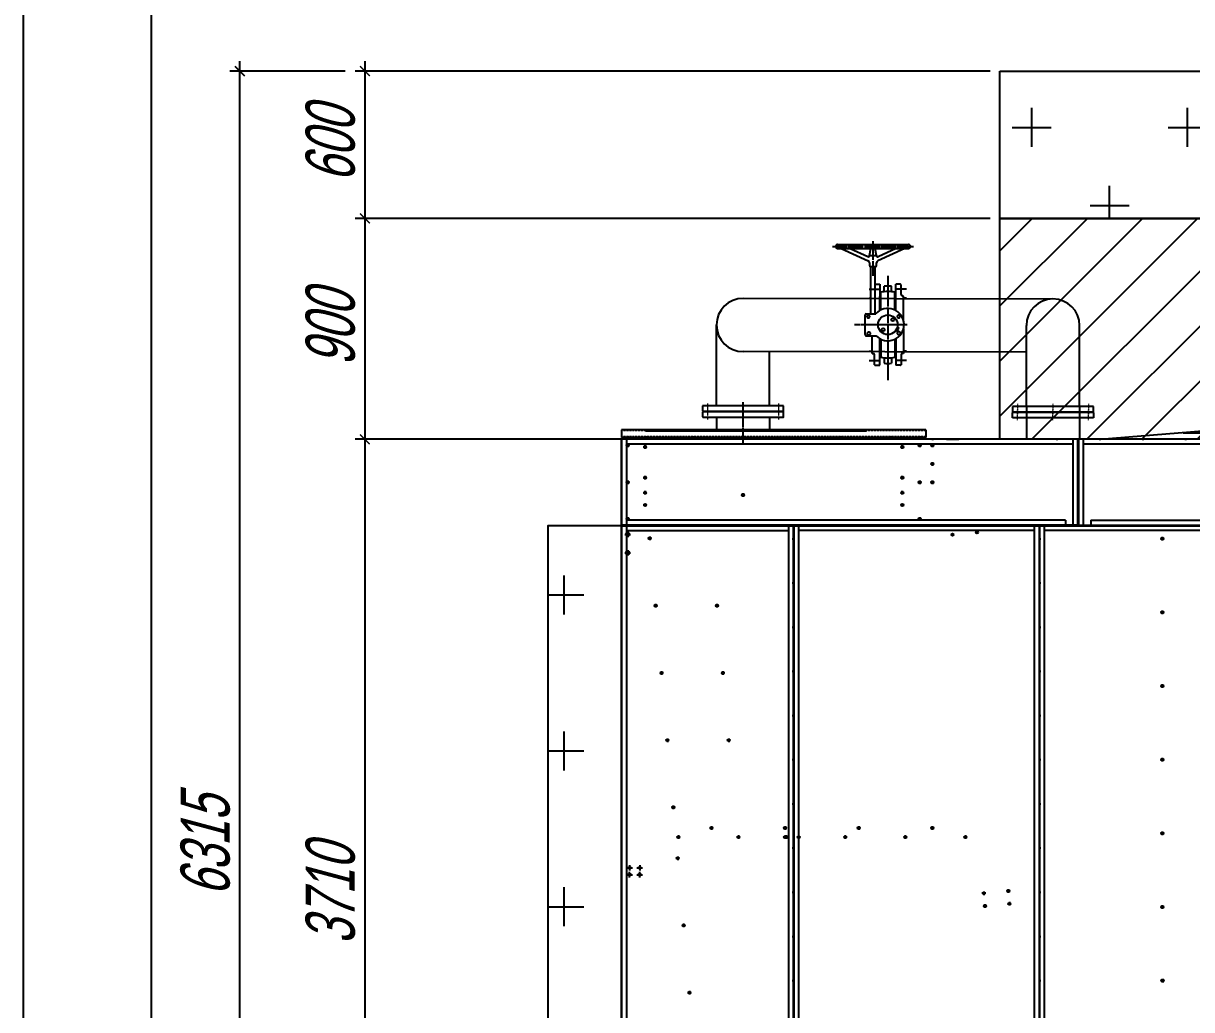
# Model space of a CAD drawing. Header units: millimetres. Extents: x 2905 to 24764, y 2030 to 17488.
# Drawn here: x 2905 to 7667, y 6100 to 10118 of the extents above; entities that cross this region are included whole.
import ezdxf

# ---------------------------------------------------------------- set-up
doc = ezdxf.new("R2010")
doc.units = ezdxf.units.MM
for name, pattern in [('CENTER', [65, 60, -2, 1, -2]), ('DGN Style 4', [4.8, 2.4, -1.2, 0, -1.2]), ('HIDDEN', [3, 2, -1])]:
    doc.linetypes.add(name, pattern=pattern)
doc.layers.get('DEFPOINTS').update_dxf_attribs({"color": 140})
for name, color, linetype in [('2.위생-급수', 5, 'Continuous'), ('CENTER', 1, 'CENTER'), ('IN1', 7, 'Continuous'), ('냉각탑_form', 1, 'Continuous'), ('숨은선', 5, 'HIDDEN')]:
    doc.layers.add(name, color=color, linetype=linetype)
doc.layers.add('L(c)', color=1, linetype='DGN Style 4', lineweight=5)
doc.styles.add('shoptext', font='', dxfattribs={"width": 0.7, "oblique": 15})
doc.styles.get('shoptext').set_extended_font_data('HY울릉도L')
doc.dimstyles.new('SHOP', dxfattribs={"dimscale": 100, "dimtxt": 2, "dimasz": 1, "dimexe": 1, "dimexo": 1, "dimgap": 1, "dimtad": 1, "dimdec": 0, "dimzin": 11, "dimdsep": 46, "dimtxsty": 'shoptext', "dimblk": 'ARCHTICK', "dimcen": 2, "dimdle": 1, "dimclrd": 240, "dimclre": 240, "dimclrt": 7, "dimadec": 0, "dimazin": 0, "dimtfac": 1, "dimtdec": 0, "dimtix": 1, "dimtmove": 2, "dimatfit": 3, "dimfxl": 1, "dimtolj": 1, "dimtzin": 11, "dimarcsym": 0})
pattern_1 = [(0, (-358824.65, 1846114), (317.5, 317.5), [158.75, -476.25]), (90, (-358745.28, 1846034.63), (-317.5, 317.5), [158.75, -476.25])]

# ---------------------------------------------------------------- blocks, each defined once
blk = doc.blocks.new('_Dot스')
at = {"color": 1}
blk.add_line((3, 0), (-3, 0), dxfattribs=at)
blk = doc.blocks.new('6가로피스')
blk.add_blockref('_Dot스', (0, 0))
blk = doc.blocks.new('6세로피스')
at = {"color": 1}
blk.add_line((0, 3), (0, -3), dxfattribs=at)
blk = doc.blocks.new('9가로피스')
at = {"color": 1}
blk.add_line((-4.5, 0), (4.5, 0), dxfattribs=at)
blk = doc.blocks.new('9세로피스')
at = {"rotation": 270}
blk.add_blockref('9가로피스', (0, 0), dxfattribs=at)
blk = doc.blocks.new('9홀')
at = {"color": 1}
for p, q in [((7.5, 0), (-7.5, 0)), ((0, 7.5), (0, -7.5))]:
    blk.add_line(p, q, dxfattribs=at)
blk.add_circle((0, 0), 4.5)
blk = doc.blocks.new('_ArchTick')
at = {"color": 0, "linetype": 'ByBlock', "const_width": 0.15}
blk.add_lwpolyline([(-0.5, -0.5), (0.5, 0.5)], dxfattribs=at)
blk = doc.blocks.new('*D118')
at = {"layer": '2.위생-급수', "color": 240, "linetype": 'ByBlock', "lineweight": -2, "transparency": 16777216}
blk.add_line((4297.1, 9963.6), (4297.1, 9283.6), dxfattribs=at)
at = {"layer": '2.위생-급수', "color": 240, "lineweight": -2, "transparency": 16777216}
for p, q in [((6845.3, 9923.6), (4257.1, 9923.6)), ((6845.3, 9323.6), (4257.1, 9323.6))]:
    blk.add_line(p, q, dxfattribs=at)
at = {"layer": 'DEFPOINTS', "color": 0, "transparency": 16777216}
for p in [(6885.3, 9923.6), (4297.1, 9323.6), (6885.3, 9323.6)]:
    blk.add_point(p, dxfattribs=at)
at = {"layer": '2.위생-급수', "color": 240, "lineweight": -2, "transparency": 16777216, "xscale": 40, "yscale": 40, "zscale": 40}
for p, rotation in [((4297.1, 9923.6), 90), ((4297.1, 9323.6), 270)]:
    blk.add_blockref('_ArchTick', p, dxfattribs=dict(at, rotation=rotation))
at = {"layer": '2.위생-급수', "color": 7, "transparency": 16777216, "insert": (4157.1, 9623.6), "char_height": 200, "attachment_point": 5, "rotation": 90, "style": 'shoptext'}
blk.add_mtext('\\A1;600', dxfattribs=at)
blk = doc.blocks.new('_Dot')
at = {"color": 0, "linetype": 'ByBlock', "lineweight": -2}
blk.add_line((-0.5, 0), (-1, 0), dxfattribs=at)
at = {"color": 0, "linetype": 'ByBlock', "const_width": 0.5}
blk.add_lwpolyline([(-0.25, 0, 1), (0.25, 0, 1)], format="xyb", close=True, dxfattribs=at)
blk = doc.blocks.new('*D119')
at = {"layer": '2.위생-급수', "color": 240, "linetype": 'ByBlock', "lineweight": -2, "transparency": 16777216}
blk.add_line((4297.1, 9363.6), (4297.1, 8383.6), dxfattribs=at)
at = {"layer": '2.위생-급수', "color": 240, "lineweight": -2, "transparency": 16777216}
for p, q in [((6845.3, 9323.6), (4257.1, 9323.6)), ((6845.3, 8423.6), (4257.1, 8423.6))]:
    blk.add_line(p, q, dxfattribs=at)
at = {"layer": 'DEFPOINTS', "color": 0, "transparency": 16777216}
for p in [(6885.3, 9323.6), (4297.1, 8423.6), (6885.3, 8423.6)]:
    blk.add_point(p, dxfattribs=at)
at = {"layer": '2.위생-급수', "color": 240, "lineweight": -2, "transparency": 16777216, "xscale": 40, "yscale": 40, "zscale": 40}
for p, rotation in [((4297.1, 9323.6), 90), ((4297.1, 8423.6), 270)]:
    blk.add_blockref('_ArchTick', p, dxfattribs=dict(at, rotation=rotation))
at = {"layer": '2.위생-급수', "color": 7, "transparency": 16777216, "insert": (4157.1, 8873.6), "char_height": 200, "attachment_point": 5, "rotation": 90, "style": 'shoptext'}
blk.add_mtext('\\A1;900', dxfattribs=at)
blk = doc.blocks.new('*D120')
at = {"layer": '2.위생-급수', "color": 240, "linetype": 'ByBlock', "lineweight": -2, "transparency": 16777216}
blk.add_line((4297.1, 8463.6), (4297.1, 4673.8), dxfattribs=at)
at = {"layer": '2.위생-급수', "color": 240, "lineweight": -2, "transparency": 16777216}
for p, q in [((6845.3, 8423.6), (4257.1, 8423.6)), ((5303.3, 4713.8), (4257.1, 4713.8))]:
    blk.add_line(p, q, dxfattribs=at)
at = {"layer": 'DEFPOINTS', "color": 0, "transparency": 16777216}
for p in [(6885.3, 8423.6), (4297.1, 4713.8), (5343.3, 4713.8)]:
    blk.add_point(p, dxfattribs=at)
at = {"layer": '2.위생-급수', "color": 240, "lineweight": -2, "transparency": 16777216, "xscale": 40, "yscale": 40, "zscale": 40}
for p, rotation in [((4297.1, 8423.6), 90), ((4297.1, 4713.8), 270)]:
    blk.add_blockref('_ArchTick', p, dxfattribs=dict(at, rotation=rotation))
at = {"layer": '2.위생-급수', "color": 7, "transparency": 16777216, "insert": (4157.1, 6568.7), "char_height": 200, "attachment_point": 5, "rotation": 90, "style": 'shoptext'}
blk.add_mtext('\\A1;3710', dxfattribs=at)
blk = doc.blocks.new('*D124')
at = {"layer": '2.위생-급수', "color": 240, "linetype": 'ByBlock', "lineweight": -2, "transparency": 16777216}
blk.add_line((3787.2, 3568.6), (3787.2, 9963.6), dxfattribs=at)
at = {"layer": '2.위생-급수', "color": 240, "lineweight": -2, "transparency": 16777216}
for p, q in [((4217.1, 9923.6), (3747.2, 9923.6)), ((4803.3, 3608.6), (3747.2, 3608.6))]:
    blk.add_line(p, q, dxfattribs=at)
at = {"layer": 'DEFPOINTS', "color": 0, "transparency": 16777216}
for p in [(3787.2, 9923.6), (4257.1, 9923.6), (4843.3, 3608.6)]:
    blk.add_point(p, dxfattribs=at)
at = {"layer": '2.위생-급수', "color": 240, "lineweight": -2, "transparency": 16777216, "xscale": 40, "yscale": 40, "zscale": 40}
for p, rotation in [((3787.2, 9923.6), 90), ((3787.2, 3608.6), 270)]:
    blk.add_blockref('_ArchTick', p, dxfattribs=dict(at, rotation=rotation))
at = {"layer": '2.위생-급수', "color": 7, "transparency": 16777216, "insert": (3647.2, 6766.1), "char_height": 200, "attachment_point": 5, "rotation": 90, "style": 'shoptext'}
blk.add_mtext('\\A1;6315', dxfattribs=at)

msp = doc.modelspace()

# ---------------------------------------------------------------- hatches: boundary and pattern name
h = msp.add_hatch()
h.set_pattern_fill('CROSS', scale=50)
h.set_pattern_definition(pattern_1)
h.paths.add_polyline_path([(6885.3, 9923.6), (10703.3, 9923.6), (10703.3, 9323.6), (6885.3, 9323.6)])
h = msp.add_hatch()
h.set_pattern_fill('ANSI31', scale=50)
h.set_pattern_definition([(45, (-358824.65, 1846114), (-112.253202, 112.253202), [])])
h.paths.add_polyline_path([(6885.3, 9323.6), (10703.3, 9323.6), (10703.3, 8423.6), (6885.3, 8423.6)])
h = msp.add_hatch()
h.set_pattern_fill('CROSS', scale=50)
h.set_pattern_definition(pattern_1)
h.paths.add_polyline_path([(5343.4, 8071.6), (5043.4, 8071.6), (5043.4, 5265.6), (5343.4, 5265.6)])

# ---------------------------------------------------------------- linework, layer by layer
for p, q in [((6224, 9217.3), (6513, 9217.3)), ((6224, 9201.3), (6513, 9201.3)), ((6238.5, 9201.3), (6348.4, 9150.8)), ((6274.5, 9201.3), (6347.4, 9167.8)), ((6354.4, 9173), (6359.5, 9201.3)), ((6382.4, 9173.1), (6377.5, 9201.3)), ((6498, 9201.3), (6387.1, 9150.3)), ((6461.9, 9201.3), (6388.5, 9167.5)), ((6354.4, 9173), (6382.5, 9173.1)), ((6354.5, 9172.3), (6354.5, 9173)), ((6382.5, 9172.3), (6382.5, 9173.1)), ((6382.5, 9130.2), (6382.5, 9143)), ((6354.5, 9130.2), (6354.5, 9141.4)), ((6357.5, 9127.2), (6379.5, 9127.2)), ((6359.5, 8944.3), (6359.5, 9127.2)), ((6377.5, 8944.3), (6377.5, 9127.2)), ((6377.5, 9055.3), (6396.5, 9055.3)), ((6396.5, 9055.3), (6396.5, 8948.8)), ((6413.5, 9024.9), (6413.5, 9047)), ((6443.5, 9024.9), (6443.5, 9047)), ((6480.5, 9055.3), (6460.5, 9055.3)), ((6460.5, 8948.8), (6460.5, 9055.3)), ((6482.5, 9013.3), (6482.5, 9053.3)), ((6396.5, 8948.8), (6396.5, 9006)), ((6399.5, 8950.4), (6399.5, 9022.6)), ((6457.5, 8950.4), (6457.5, 9022.6)), ((6460.5, 8948.8), (6460.5, 9006)), ((6492.5, 9007.3), (6488.5, 9007.3)), ((6492.5, 8907.2), (6492.5, 9007.3)), ((6352.5, 8998.3), (6359.5, 8998.3)), ((6359.5, 8955), (6359.5, 8958)), ((6377.5, 8955), (6377.5, 8957.6)), ((6504.5, 8998.3), (6492.5, 8998.3)), ((6335.8, 8850.3), (6335.8, 8930.3)), ((6340.8, 8935.3), (6379.4, 8935.3)), ((6359.5, 8935.3), (6359.5, 8949.5)), ((6377.5, 8935.3), (6377.5, 8949.8)), ((5730.1, 8559.6), (5730.1, 8889.3)), ((6464.2, 8868.4), (6465.9, 8863)), ((6466.4, 8871), (6470, 8867.1)), ((6468.5, 8874.4), (6472.4, 8871)), ((6470, 8877.9), (6474.6, 8875.1)), ((6492.5, 8874.9), (6492.5, 8773.3)), ((6993.5, 8557.6), (6993.5, 8887.3)), ((7209.8, 8557.6), (7209.8, 8887.3)), ((6340.8, 8845.3), (6380.9, 8845.3)), ((6364.5, 8773.3), (6364.5, 8845.3)), ((6396.5, 8833.4), (6396.5, 8774.5)), ((6396.5, 8725.3), (6396.5, 8833.4)), ((6399.5, 8831.8), (6399.5, 8757.9)), ((6457.5, 8831.8), (6457.5, 8757.9)), ((6460.5, 8833.4), (6460.5, 8725.3)), ((6460.5, 8833.4), (6460.5, 8774.5)), ((5946.4, 8559.6), (5946.4, 8778.5)), ((6352.5, 8782.3), (6364.5, 8782.3)), ((6364.5, 8773.3), (6368.5, 8773.3)), ((6374.5, 8727.3), (6374.5, 8767.3)), ((6482.5, 8767.3), (6482.5, 8727.3)), ((6492.5, 8773.3), (6488.5, 8773.3)), ((6504.5, 8782.3), (6492.5, 8782.3)), ((6376.5, 8725.3), (6396.5, 8725.3)), ((6413.5, 8755.6), (6413.5, 8733.5)), ((6443.5, 8755.6), (6443.5, 8733.5)), ((6480.5, 8725.3), (6460.5, 8725.3)), ((5730.1, 8633.7), (5731.1, 8633.7)), ((6003.3, 8559.6), (5673.3, 8559.6)), ((5673.3, 8559.6), (5673.3, 8539.6)), ((6003.3, 8535.6), (5673.3, 8535.6)), ((5673.3, 8535.6), (5673.3, 8515.6)), ((5675.3, 8537.6), (6001.3, 8537.6)), ((6003.3, 8539.6), (6003.3, 8559.6)), ((6003.3, 8515.6), (6003.3, 8535.6)), ((7266.7, 8557.6), (6936.7, 8557.6)), ((6936.7, 8557.6), (6936.7, 8537.6)), ((6936.7, 8511.6), (6936.7, 8531.6)), ((6938.7, 8535.6), (7264.7, 8535.6)), ((6938.7, 8533.6), (7264.7, 8533.6)), ((6993.5, 8557.6), (6993.5, 8423.6)), ((7209.8, 8557.6), (7209.8, 8423.6)), ((7266.7, 8537.6), (7266.7, 8557.6)), ((7266.7, 8531.6), (7266.7, 8511.6)), ((5675.3, 8513.6), (6001.3, 8513.6)), ((5730.1, 8513.6), (5730.1, 8461.6)), ((5946.4, 8513.6), (5946.4, 8461.6)), ((7266.7, 8511.6), (6936.7, 8511.6)), ((6583.3, 8461.6), (5343.3, 8461.6)), ((5343.3, 8461.6), (5343.3, 8431.6)), ((6583.3, 8431.6), (5343.3, 8431.6)), ((6583.3, 8461.6), (6583.3, 8431.6)), ((5343.3, 8073.6), (5343.3, 8423.6)), ((5343.3, 8423.6), (5343.3, 8073.6)), ((5343.3, 8073.6), (5343.3, 8423.6)), ((5343.3, 8073.6), (5343.3, 8423.6)), ((5343.3, 8423.6), (5343.3, 8073.6)), ((5363.3, 8423.6), (5363.3, 8073.6)), ((6665.3, 8423.6), (6615.3, 8423.6)), ((6667.3, 8423.6), (6717.3, 8423.6)), ((7183.2, 8423.6), (7183.2, 8073.6)), ((7203.2, 8073.6), (7203.2, 8423.6)), ((7203.2, 8423.6), (7203.2, 8073.6)), ((7205.3, 8125.6), (7205.3, 8423.6)), ((7205.3, 8423.6), (7205.3, 8125.6)), ((10381.3, 8423.6), (7205.3, 8423.6)), ((7205.3, 8073.6), (7205.3, 8423.6)), ((7205.3, 8423.6), (7205.3, 8073.6)), ((7225.3, 8423.6), (7225.3, 8073.6)), ((10361.3, 8403.6), (7225.3, 8403.6)), ((7203.2, 8073.6), (5343.3, 8073.6)), ((5343.3, 5265.6), (5343.3, 8071.6)), ((5343.3, 5265.6), (5343.3, 8071.6)), ((5343.3, 8071.6), (6043.3, 8071.6)), ((7153.2, 8093.6), (5363.3, 8093.6)), ((5363.3, 8051.6), (6023.3, 8051.6)), ((6045.4, 5265.6), (6045.4, 8071.6)), ((7045.4, 8071.6), (6045.4, 8071.6)), ((6045.4, 5265.6), (6045.4, 8071.6)), ((7045.4, 8071.6), (6045.4, 8071.6)), ((6045.4, 8071.6), (7045.4, 8071.6)), ((6065.4, 5265.6), (6065.4, 8071.6)), ((6065.4, 5265.6), (6065.4, 8071.6)), ((7025.4, 8051.6), (6065.4, 8051.6)), ((7025.4, 8051.6), (6065.4, 8051.6)), ((7025.4, 8071.6), (7025.4, 5265.6)), ((7025.4, 8071.6), (7025.4, 5265.6)), ((7045.4, 8071.6), (7045.4, 5265.6)), ((7045.4, 8071.6), (7045.4, 5265.6)), ((7047.3, 5265.6), (7047.3, 8071.6)), ((8047.3, 8071.6), (7047.3, 8071.6)), ((7047.3, 5265.6), (7047.3, 8071.6)), ((8047.3, 8071.6), (7047.3, 8071.6)), ((7047.3, 8071.6), (8047.3, 8071.6)), ((7067.3, 5265.6), (7067.3, 8071.6)), ((7067.3, 5265.6), (7067.3, 8071.6)), ((8027.3, 8051.6), (7067.3, 8051.6)), ((8027.3, 8051.6), (7067.3, 8051.6)), ((7153.2, 8093.6), (7153.2, 8073.6)), ((7205.3, 8073.6), (10381.3, 8073.6)), ((7255.3, 8093.6), (10331.3, 8093.6)), ((7255.3, 8093.6), (10331.3, 8093.6)), ((7255.3, 8093.6), (7255.3, 8073.6))]:
    msp.add_line(p, q)
at = {"color": 7}
for p, q in [((7090.3, 8994.9), (5838.3, 8997.5)), ((6993.5, 8778.5), (5838.3, 8781.2)), ((7203.2, 8423.6), (5343.3, 8423.6)), ((7183.2, 8403.6), (5363.3, 8403.6)), ((5343.3, 8071.6), (5343.3, 5265.6)), ((5343.3, 8071.6), (5343.3, 5265.6)), ((5363.3, 8071.6), (5363.3, 5265.6)), ((6023.3, 8071.6), (6023.3, 5265.6)), ((6043.3, 8071.6), (6043.3, 5265.6)), ((6045.4, 8071.6), (6045.4, 5265.6)), ((7045.4, 8071.6), (7045.4, 5265.6)), ((7047.3, 8071.6), (7047.3, 5265.6))]:
    msp.add_line(p, q, dxfattribs=at)
at = {"color": 3}
for p, q in [((7293.3, 8423.6), (8793.3, 8546)), ((9954.1, 8448.1), (7632.5, 8448.1))]:
    msp.add_line(p, q, dxfattribs=at)
at = {"color": 1}
for p, q in [((6610.3, 8426.6), (6610.3, 8420.6)), ((6692.3, 8426.6), (6692.3, 8420.6)), ((7117.3, 8426.6), (7117.3, 8420.6)), ((7307.8, 8076.6), (7307.8, 8070.6)), ((5465.7, 8019.7), (5450.7, 8019.7)), ((5458.2, 8027.2), (5458.2, 8012.2)), ((5489.7, 7745.7), (5474.7, 7745.7)), ((5482.2, 7753.2), (5482.2, 7738.2)), ((5739.7, 7745.7), (5724.7, 7745.7)), ((5732.2, 7753.2), (5732.2, 7738.2)), ((5506.2, 7479.2), (5506.2, 7464.2)), ((5756.2, 7479.2), (5756.2, 7464.2)), ((5513.7, 7471.7), (5498.7, 7471.7)), ((5763.7, 7471.7), (5748.7, 7471.7)), ((5537.6, 7197.8), (5522.6, 7197.8)), ((5530.1, 7205.3), (5530.1, 7190.3)), ((5787.6, 7197.8), (5772.6, 7197.8)), ((5780.1, 7205.3), (5780.1, 7190.3)), ((5561.6, 6923.8), (5546.6, 6923.8)), ((5554.1, 6931.3), (5554.1, 6916.3)), ((5574.7, 6810.2), (5574.7, 6795.2)), ((5717.2, 6839.7), (5702.2, 6839.7)), ((5709.7, 6847.2), (5709.7, 6832.2)), ((5819.7, 6810.2), (5819.7, 6795.2)), ((5819.7, 6810.2), (5819.7, 6795.2)), ((6017.2, 6839.7), (6002.2, 6839.7)), ((6017.2, 6839.7), (6002.2, 6839.7)), ((6017.2, 6839.7), (6002.2, 6839.7)), ((6009.7, 6847.2), (6009.7, 6832.2)), ((6009.7, 6847.2), (6009.7, 6832.2)), ((6009.7, 6847.2), (6009.7, 6832.2)), ((6009.7, 6810.2), (6009.7, 6795.2)), ((6014.7, 6810.2), (6014.7, 6795.2)), ((6064.7, 6810.2), (6064.7, 6795.2)), ((6254.8, 6810.2), (6254.8, 6795.2)), ((6317.3, 6839.7), (6302.3, 6839.7)), ((6309.8, 6847.2), (6309.8, 6832.2)), ((6499.8, 6810.2), (6499.8, 6795.2)), ((6617.3, 6839.7), (6602.3, 6839.7)), ((6609.8, 6847.2), (6609.8, 6832.2)), ((6744.8, 6810.2), (6744.8, 6795.2)), ((5582.2, 6802.7), (5567.2, 6802.7)), ((5827.2, 6802.7), (5812.2, 6802.7)), ((5827.2, 6802.7), (5812.2, 6802.7)), ((6017.2, 6802.7), (6002.2, 6802.7)), ((6022.2, 6802.7), (6007.2, 6802.7)), ((6072.2, 6802.7), (6057.2, 6802.7)), ((6262.3, 6802.7), (6247.3, 6802.7)), ((6507.3, 6802.7), (6492.3, 6802.7)), ((6752.3, 6802.7), (6737.3, 6802.7)), ((5579.7, 6716.9), (5564.7, 6716.9)), ((5572.2, 6724.4), (5572.2, 6709.4)), ((6827.3, 6574.3), (6812.3, 6574.3)), ((6819.8, 6581.8), (6819.8, 6566.8)), ((6926.9, 6583), (6911.9, 6583)), ((6919.4, 6590.5), (6919.4, 6575.5)), ((6824.3, 6530), (6824.3, 6515)), ((6931.5, 6531.2), (6916.5, 6531.2)), ((6924, 6538.7), (6924, 6523.7)), ((6831.8, 6522.5), (6816.8, 6522.5)), ((5603.7, 6442.9), (5588.7, 6442.9)), ((5596.2, 6450.4), (5596.2, 6435.4)), ((5627.6, 6169), (5612.6, 6169)), ((5627.6, 6169), (5612.6, 6169)), ((5620.1, 6176.5), (5620.1, 6161.5)), ((5620.1, 6176.5), (5620.1, 6161.5))]:
    msp.add_line(p, q, dxfattribs=at)
at = {"color": 7}
for points in [[(6885.3, 9923.6), (10703.3, 9923.6), (10703.3, 9323.6), (6885.3, 9323.6)], [(5343.4, 8071.6), (5043.4, 8071.6), (5043.4, 5265.6), (5343.4, 5265.6)]]:
    msp.add_lwpolyline(points, close=True, dxfattribs=at)
for points in [[(6885.3, 9323.6), (10703.3, 9323.6), (10703.3, 8423.6), (6885.3, 8423.6)], [(6345.7, 8929.8), (6342.5, 8924.3), (6345.7, 8918.9), (6352, 8918.9), (6355.1, 8924.3), (6352, 8929.8)], [(6470, 8929.9), (6466.8, 8924.4), (6470, 8919), (6476.3, 8919), (6479.4, 8924.4), (6476.3, 8929.9)], [(6348.1, 8860.5), (6344.9, 8855.1), (6348.1, 8849.6), (6354.4, 8849.6), (6357.5, 8855.1), (6354.4, 8860.5)], [(6470.2, 8861.3), (6467.1, 8855.9), (6470.2, 8850.4), (6476.6, 8850.4), (6479.7, 8855.9), (6476.6, 8861.3)]]:
    msp.add_lwpolyline(points, close=True)
for centre, radius in [((6428.5, 8890.3), 40), ((6448.6, 8911.2), 6.12), ((6409.6, 8870.4), 6.32), ((5368.3, 8398.6), 4.5), ((5368.3, 8398.6), 4.5), ((5368.3, 8398.6), 4.5), ((5368.3, 8398.6), 4.5), ((5439.3, 8392.6), 4.5), ((6487.3, 8392.6), 4.5), ((6558.3, 8398.6), 4.5), ((6558.3, 8398.6), 4.5), ((6558.3, 8398.6), 4.5), ((6558.3, 8398.6), 4.5), ((6610.3, 8398.6), 4.5), ((6610.3, 8398.6), 4.5), ((6610.3, 8398.6), 4.5), ((6610.3, 8398.6), 4.5), ((6610.3, 8323.6), 4.5), ((6610.3, 8323.6), 4.5), ((6610.3, 8323.6), 4.5), ((6610.3, 8323.6), 4.5), ((5368.3, 8248.6), 4.5), ((5368.3, 8248.6), 4.5), ((5368.3, 8248.6), 4.5), ((5368.3, 8248.6), 4.5), ((5439.3, 8267.6), 4.5), ((6487.3, 8267.6), 4.5), ((6558.3, 8248.6), 4.5), ((6558.3, 8248.6), 4.5), ((6558.3, 8248.6), 4.5), ((6558.3, 8248.6), 4.5), ((6610.3, 8248.6), 4.5), ((6610.3, 8248.6), 4.5), ((6610.3, 8248.6), 4.5), ((6610.3, 8248.6), 4.5), ((5439.3, 8205.6), 4.5), ((5838.3, 8197.1), 4.5), ((5838.3, 8197.1), 4.5), ((5838.3, 8197.1), 4.5), ((5838.3, 8197.1), 4.5), ((6487.3, 8205.6), 4.5), ((5439.3, 8155.6), 4.5), ((6487.3, 8155.6), 4.5), ((5368.3, 8098.6), 4.5), ((5368.3, 8098.6), 4.5), ((5368.3, 8098.6), 4.5), ((5368.3, 8098.6), 4.5), ((6558.3, 8098.6), 4.5), ((6558.3, 8098.6), 4.5), ((6558.3, 8098.6), 4.5), ((6558.3, 8098.6), 4.5), ((6791.6, 8043.9), 4.5), ((5458.2, 8019.7), 4.5), ((6692, 8035.2), 4.5), ((5482.2, 7745.7), 4.5), ((5732.2, 7745.7), 4.5), ((5506.2, 7471.7), 4.5), ((5756.2, 7471.7), 4.5), ((5530.1, 7197.8), 4.5), ((5780.1, 7197.8), 4.5), ((5554.1, 6923.8), 4.5), ((5709.7, 6839.7), 4.5), ((6009.7, 6839.7), 4.5), ((6009.7, 6839.7), 4.5), ((6009.7, 6839.7), 4.5), ((6309.8, 6839.7), 4.5), ((6609.8, 6839.7), 4.5), ((5574.7, 6802.7), 4.5), ((5819.7, 6802.7), 4.5), ((5819.7, 6802.7), 4.5), ((6009.7, 6802.7), 4.5), ((6014.7, 6802.7), 4.5), ((6064.7, 6802.7), 4.5), ((6254.8, 6802.7), 4.5), ((6499.8, 6802.7), 4.5), ((6744.8, 6802.7), 4.5), ((5572.2, 6716.9), 4.5), ((5376.3, 6677.6), 4.5), ((5376.3, 6677.6), 4.5), ((5417.3, 6677.6), 4.5), ((5417.3, 6677.6), 4.5), ((5376.3, 6649.6), 4.5), ((5376.3, 6649.6), 4.5), ((5417.3, 6649.6), 4.5), ((5417.3, 6649.6), 4.5), ((6819.8, 6574.3), 4.5), ((6919.4, 6583), 4.5), ((6824.3, 6522.5), 4.5), ((6924, 6531.2), 4.5), ((5596.2, 6442.9), 4.5), ((5620.1, 6169), 4.5), ((5620.1, 6169), 4.5)]:
    msp.add_circle(centre, radius)
for centre in [(5368.3, 8036.1), (5368.3, 7961.1)]:
    msp.add_circle(centre, 7, dxfattribs=at)
for centre, radius, start, end in [((6224, 9209.3), 8, 90, 270), ((6513, 9209.3), 8, 270, 90), ((6349.5, 9172.3), 5, 245.3423, 0), ((6344.1, 9141.4), 10.4, 0, 65.3423), ((6387.5, 9172.3), 5, 180, 282.4997), ((6392.8, 9141.6), 10.4, 123.1124, 172.0471), ((6357.5, 9130.2), 3, 180, 270), ((6379.5, 9130.2), 3, 270, 0), ((6428.5, 8890.3), 157.5, 84.535, 95.465), ((6480.5, 9053.3), 2, 0, 90), ((6382.7, 9020.7), 20.1, 313.02, 326.2603), ((6428.5, 8890.3), 135.5, 77.6418, 102.3582), ((6474.2, 9020.7), 20.1, 213.7397, 226.98), ((6488.5, 9013.3), 6, 180, 270), ((5838.3, 8889.3), 108.2, 90, 270), ((6428.5, 8891.1), 66, 223.9548, 137.968), ((7101.7, 8887.3), 108.2, 0, 180), ((6340.8, 8930.3), 5, 90, 180), ((6340.8, 8850.3), 5, 180, 270), ((6368.5, 8767.3), 6, 0, 90), ((6382.7, 8759.8), 20.1, 33.7397, 46.98), ((6474.2, 8759.8), 20.1, 133.02, 146.2603), ((6488.5, 8767.3), 6, 90, 180), ((6376.5, 8727.3), 2, 180, 270), ((6428.5, 8890.3), 135.5, 257.6418, 282.3582), ((6428.5, 8890.3), 157.5, 264.535, 275.465), ((6480.5, 8727.3), 2, 270, 0), ((5675.3, 8539.6), 2, 180, 270), ((6001.3, 8539.6), 2, 270, 0), ((6938.7, 8537.6), 2, 180, 270), ((6938.7, 8531.6), 2, 90, 180), ((7264.7, 8537.6), 2, 270, 0), ((7264.7, 8531.6), 2, 0, 90), ((5675.3, 8515.6), 2, 180, 270), ((6001.3, 8515.6), 2, 270, 0)]:
    msp.add_arc(centre, radius, start, end)
at = {"layer": 'CENTER'}
for p, q in [((6203.2, 9209.3), (6533.8, 9209.3)), ((6368.5, 9089.6), (6368.5, 9230.5)), ((6428.5, 9089.5), (6428.5, 8664.3)), ((6352.5, 9035.3), (6396.5, 9035.3)), ((6504.5, 9035.3), (6460.5, 9035.3)), ((6508, 8890.3), (6292.8, 8890.3)), ((6352.5, 8745.3), (6396.5, 8745.3)), ((6504.5, 8745.3), (6460.5, 8745.3)), ((5838.3, 8409), (5838.3, 8574.6)), ((5360.8, 8398.6), (5375.8, 8398.6)), ((5360.8, 8398.6), (5375.8, 8398.6)), ((5360.8, 8398.6), (5375.8, 8398.6)), ((5360.8, 8398.6), (5375.8, 8398.6)), ((5363.3, 8398.6), (5373.3, 8398.6)), ((5363.3, 8398.6), (5373.3, 8398.6)), ((5363.3, 8398.6), (5373.3, 8398.6)), ((5363.3, 8398.6), (5373.3, 8398.6)), ((5363.3, 8398.6), (5373.3, 8398.6)), ((5363.3, 8398.6), (5373.3, 8398.6)), ((5363.3, 8398.6), (5373.3, 8398.6)), ((5363.3, 8398.6), (5373.3, 8398.6)), ((5368.3, 8391.1), (5368.3, 8406.1)), ((5368.3, 8406.1), (5368.3, 8391.1)), ((5368.3, 8406.1), (5368.3, 8391.1)), ((5368.3, 8406.1), (5368.3, 8391.1)), ((5368.3, 8393.6), (5368.3, 8403.6)), ((5368.3, 8403.6), (5368.3, 8393.6)), ((5368.3, 8403.6), (5368.3, 8393.6)), ((5368.3, 8403.6), (5368.3, 8393.6)), ((5368.3, 8393.6), (5368.3, 8403.6)), ((5368.3, 8403.6), (5368.3, 8393.6)), ((5368.3, 8403.6), (5368.3, 8393.6)), ((5368.3, 8403.6), (5368.3, 8393.6)), ((5431.8, 8392.6), (5446.8, 8392.6)), ((5431.8, 8392.6), (5446.8, 8392.6)), ((5431.8, 8392.6), (5446.8, 8392.6)), ((5431.8, 8392.6), (5446.8, 8392.6)), ((5444.3, 8392.6), (5434.3, 8392.6)), ((5444.3, 8392.6), (5434.3, 8392.6)), ((5444.3, 8392.6), (5434.3, 8392.6)), ((5444.3, 8392.6), (5434.3, 8392.6)), ((5444.3, 8392.6), (5434.3, 8392.6)), ((5444.3, 8392.6), (5434.3, 8392.6)), ((5444.3, 8392.6), (5434.3, 8392.6)), ((5444.3, 8392.6), (5434.3, 8392.6)), ((5439.3, 8385.1), (5439.3, 8400.1)), ((5439.3, 8400.1), (5439.3, 8385.1)), ((5439.3, 8400.1), (5439.3, 8385.1)), ((5439.3, 8400.1), (5439.3, 8385.1)), ((5439.3, 8398.2), (5439.3, 8386.8)), ((5439.3, 8398.2), (5439.3, 8386.8)), ((6494.8, 8392.6), (6479.8, 8392.6)), ((6494.8, 8392.6), (6479.8, 8392.6)), ((6494.8, 8392.6), (6479.8, 8392.6)), ((6494.8, 8392.6), (6479.8, 8392.6)), ((6482.3, 8392.6), (6492.3, 8392.6)), ((6482.3, 8392.6), (6492.3, 8392.6)), ((6482.3, 8392.6), (6492.3, 8392.6)), ((6482.3, 8392.6), (6492.3, 8392.6)), ((6482.3, 8392.6), (6492.3, 8392.6)), ((6482.3, 8392.6), (6492.3, 8392.6)), ((6482.3, 8392.6), (6492.3, 8392.6)), ((6482.3, 8392.6), (6492.3, 8392.6)), ((6487.3, 8385.1), (6487.3, 8400.1)), ((6487.3, 8400.1), (6487.3, 8385.1)), ((6487.3, 8400.1), (6487.3, 8385.1)), ((6487.3, 8400.1), (6487.3, 8385.1)), ((6487.3, 8398.2), (6487.3, 8386.8)), ((6487.3, 8398.2), (6487.3, 8386.8)), ((6565.8, 8398.6), (6550.8, 8398.6)), ((6565.8, 8398.6), (6550.8, 8398.6)), ((6565.8, 8398.6), (6550.8, 8398.6)), ((6565.8, 8398.6), (6550.8, 8398.6)), ((6563.3, 8398.6), (6553.3, 8398.6)), ((6563.3, 8398.6), (6553.3, 8398.6)), ((6563.3, 8398.6), (6553.3, 8398.6)), ((6563.3, 8398.6), (6553.3, 8398.6)), ((6563.3, 8398.6), (6553.3, 8398.6)), ((6563.3, 8398.6), (6553.3, 8398.6)), ((6563.3, 8398.6), (6553.3, 8398.6)), ((6563.3, 8398.6), (6553.3, 8398.6)), ((6558.3, 8391.1), (6558.3, 8406.1)), ((6558.3, 8406.1), (6558.3, 8391.1)), ((6558.3, 8406.1), (6558.3, 8391.1)), ((6558.3, 8406.1), (6558.3, 8391.1)), ((6558.3, 8393.6), (6558.3, 8403.6)), ((6558.3, 8403.6), (6558.3, 8393.6)), ((6558.3, 8403.6), (6558.3, 8393.6)), ((6558.3, 8403.6), (6558.3, 8393.6)), ((6558.3, 8393.6), (6558.3, 8403.6)), ((6558.3, 8403.6), (6558.3, 8393.6)), ((6558.3, 8403.6), (6558.3, 8393.6)), ((6558.3, 8403.6), (6558.3, 8393.6)), ((6602.8, 8398.6), (6617.8, 8398.6)), ((6602.8, 8398.6), (6617.8, 8398.6)), ((6602.8, 8398.6), (6617.8, 8398.6)), ((6602.8, 8398.6), (6617.8, 8398.6)), ((6604.6, 8398.6), (6616, 8398.6)), ((6616, 8398.6), (6604.6, 8398.6)), ((6604.6, 8398.6), (6616, 8398.6)), ((6616, 8398.6), (6604.6, 8398.6)), ((6610.3, 8391.1), (6610.3, 8406.1)), ((6610.3, 8406.1), (6610.3, 8391.1)), ((6610.3, 8406.1), (6610.3, 8391.1)), ((6610.3, 8406.1), (6610.3, 8391.1)), ((6602.8, 8323.6), (6617.8, 8323.6)), ((6602.8, 8323.6), (6617.8, 8323.6)), ((6602.8, 8323.6), (6617.8, 8323.6)), ((6602.8, 8323.6), (6617.8, 8323.6)), ((6604.6, 8323.6), (6616, 8323.6)), ((6616, 8323.6), (6604.6, 8323.6)), ((6604.6, 8323.6), (6616, 8323.6)), ((6616, 8323.6), (6604.6, 8323.6)), ((6610.3, 8316.1), (6610.3, 8331.1)), ((6610.3, 8331.1), (6610.3, 8316.1)), ((6610.3, 8331.1), (6610.3, 8316.1)), ((6610.3, 8331.1), (6610.3, 8316.1)), ((5360.8, 8248.6), (5375.8, 8248.6)), ((5360.8, 8248.6), (5375.8, 8248.6)), ((5360.8, 8248.6), (5375.8, 8248.6)), ((5360.8, 8248.6), (5375.8, 8248.6)), ((5363.3, 8248.6), (5373.3, 8248.6)), ((5363.3, 8248.6), (5373.3, 8248.6)), ((5363.3, 8248.6), (5373.3, 8248.6)), ((5363.3, 8248.6), (5373.3, 8248.6)), ((5363.3, 8248.6), (5373.3, 8248.6)), ((5363.3, 8248.6), (5373.3, 8248.6)), ((5363.3, 8248.6), (5373.3, 8248.6)), ((5363.3, 8248.6), (5373.3, 8248.6)), ((5368.3, 8241.1), (5368.3, 8256.1)), ((5368.3, 8256.1), (5368.3, 8241.1)), ((5368.3, 8256.1), (5368.3, 8241.1)), ((5368.3, 8256.1), (5368.3, 8241.1)), ((5368.3, 8243.6), (5368.3, 8253.6)), ((5368.3, 8253.6), (5368.3, 8243.6)), ((5368.3, 8253.6), (5368.3, 8243.6)), ((5368.3, 8253.6), (5368.3, 8243.6)), ((5368.3, 8243.6), (5368.3, 8253.6)), ((5368.3, 8253.6), (5368.3, 8243.6)), ((5368.3, 8253.6), (5368.3, 8243.6)), ((5368.3, 8253.6), (5368.3, 8243.6)), ((5431.8, 8267.6), (5446.8, 8267.6)), ((5431.8, 8267.6), (5446.8, 8267.6)), ((5431.8, 8267.6), (5446.8, 8267.6)), ((5431.8, 8267.6), (5446.8, 8267.6)), ((5444.3, 8267.6), (5434.3, 8267.6)), ((5444.3, 8267.6), (5434.3, 8267.6)), ((5444.3, 8267.6), (5434.3, 8267.6)), ((5444.3, 8267.6), (5434.3, 8267.6)), ((5444.3, 8267.6), (5434.3, 8267.6)), ((5444.3, 8267.6), (5434.3, 8267.6)), ((5444.3, 8267.6), (5434.3, 8267.6)), ((5444.3, 8267.6), (5434.3, 8267.6)), ((5439.3, 8260.1), (5439.3, 8275.1)), ((5439.3, 8275.1), (5439.3, 8260.1)), ((5439.3, 8275.1), (5439.3, 8260.1)), ((5439.3, 8275.1), (5439.3, 8260.1)), ((5439.3, 8273.2), (5439.3, 8261.8)), ((5439.3, 8273.2), (5439.3, 8261.8)), ((6494.8, 8267.6), (6479.8, 8267.6)), ((6494.8, 8267.6), (6479.8, 8267.6)), ((6494.8, 8267.6), (6479.8, 8267.6)), ((6494.8, 8267.6), (6479.8, 8267.6)), ((6482.3, 8267.6), (6492.3, 8267.6)), ((6482.3, 8267.6), (6492.3, 8267.6)), ((6482.3, 8267.6), (6492.3, 8267.6)), ((6482.3, 8267.6), (6492.3, 8267.6)), ((6482.3, 8267.6), (6492.3, 8267.6)), ((6482.3, 8267.6), (6492.3, 8267.6)), ((6482.3, 8267.6), (6492.3, 8267.6)), ((6482.3, 8267.6), (6492.3, 8267.6)), ((6487.3, 8260.1), (6487.3, 8275.1)), ((6487.3, 8275.1), (6487.3, 8260.1)), ((6487.3, 8275.1), (6487.3, 8260.1)), ((6487.3, 8275.1), (6487.3, 8260.1)), ((6487.3, 8273.2), (6487.3, 8261.8)), ((6487.3, 8273.2), (6487.3, 8261.8)), ((6565.8, 8248.6), (6550.8, 8248.6)), ((6565.8, 8248.6), (6550.8, 8248.6)), ((6565.8, 8248.6), (6550.8, 8248.6)), ((6565.8, 8248.6), (6550.8, 8248.6)), ((6563.3, 8248.6), (6553.3, 8248.6)), ((6563.3, 8248.6), (6553.3, 8248.6)), ((6563.3, 8248.6), (6553.3, 8248.6)), ((6563.3, 8248.6), (6553.3, 8248.6)), ((6563.3, 8248.6), (6553.3, 8248.6)), ((6563.3, 8248.6), (6553.3, 8248.6)), ((6563.3, 8248.6), (6553.3, 8248.6)), ((6563.3, 8248.6), (6553.3, 8248.6)), ((6558.3, 8241.1), (6558.3, 8256.1)), ((6558.3, 8256.1), (6558.3, 8241.1)), ((6558.3, 8256.1), (6558.3, 8241.1)), ((6558.3, 8256.1), (6558.3, 8241.1)), ((6558.3, 8243.6), (6558.3, 8253.6)), ((6558.3, 8253.6), (6558.3, 8243.6)), ((6558.3, 8253.6), (6558.3, 8243.6)), ((6558.3, 8253.6), (6558.3, 8243.6)), ((6558.3, 8243.6), (6558.3, 8253.6)), ((6558.3, 8253.6), (6558.3, 8243.6)), ((6558.3, 8253.6), (6558.3, 8243.6)), ((6558.3, 8253.6), (6558.3, 8243.6)), ((6602.8, 8248.6), (6617.8, 8248.6)), ((6602.8, 8248.6), (6617.8, 8248.6)), ((6602.8, 8248.6), (6617.8, 8248.6)), ((6602.8, 8248.6), (6617.8, 8248.6)), ((6604.6, 8248.6), (6616, 8248.6)), ((6616, 8248.6), (6604.6, 8248.6)), ((6604.6, 8248.6), (6616, 8248.6)), ((6616, 8248.6), (6604.6, 8248.6)), ((6610.3, 8241.1), (6610.3, 8256.1)), ((6610.3, 8256.1), (6610.3, 8241.1)), ((6610.3, 8256.1), (6610.3, 8241.1)), ((6610.3, 8256.1), (6610.3, 8241.1)), ((5446.8, 8205.6), (5431.8, 8205.6)), ((5446.8, 8205.6), (5431.8, 8205.6)), ((5446.8, 8205.6), (5431.8, 8205.6)), ((5446.8, 8205.6), (5431.8, 8205.6)), ((5445, 8205.6), (5433.6, 8205.6)), ((5433.6, 8205.6), (5445, 8205.6)), ((5445, 8205.6), (5433.6, 8205.6)), ((5433.6, 8205.6), (5445, 8205.6)), ((5439.3, 8198.1), (5439.3, 8213.1)), ((5439.3, 8213.1), (5439.3, 8198.1)), ((5439.3, 8213.1), (5439.3, 8198.1)), ((5439.3, 8213.1), (5439.3, 8198.1)), ((5439.3, 8211.3), (5439.3, 8199.8)), ((5439.3, 8211.3), (5439.3, 8199.8)), ((5830.8, 8197.1), (5845.8, 8197.1)), ((5830.8, 8197.1), (5845.8, 8197.1)), ((5830.8, 8197.1), (5845.8, 8197.1)), ((5830.8, 8197.1), (5845.8, 8197.1)), ((5832.6, 8197.1), (5844, 8197.1)), ((5844, 8197.1), (5832.6, 8197.1)), ((5844, 8197.1), (5832.6, 8197.1)), ((5838.3, 8189.6), (5838.3, 8204.6)), ((5838.3, 8204.6), (5838.3, 8189.6)), ((5838.3, 8204.6), (5838.3, 8189.6)), ((5838.3, 8204.6), (5838.3, 8189.6)), ((5838.3, 8202.8), (5838.3, 8191.3)), ((5838.3, 8202.8), (5838.3, 8191.3)), ((6479.8, 8205.6), (6494.8, 8205.6)), ((6479.8, 8205.6), (6494.8, 8205.6)), ((6479.8, 8205.6), (6494.8, 8205.6)), ((6479.8, 8205.6), (6494.8, 8205.6)), ((6481.6, 8205.6), (6493, 8205.6)), ((6493, 8205.6), (6481.6, 8205.6)), ((6481.6, 8205.6), (6493, 8205.6)), ((6493, 8205.6), (6481.6, 8205.6)), ((6487.3, 8198.1), (6487.3, 8213.1)), ((6487.3, 8213.1), (6487.3, 8198.1)), ((6487.3, 8213.1), (6487.3, 8198.1)), ((6487.3, 8213.1), (6487.3, 8198.1)), ((6487.3, 8211.3), (6487.3, 8199.8)), ((6487.3, 8211.3), (6487.3, 8199.8)), ((5446.8, 8155.6), (5431.8, 8155.6)), ((5446.8, 8155.6), (5431.8, 8155.6)), ((5446.8, 8155.6), (5431.8, 8155.6)), ((5446.8, 8155.6), (5431.8, 8155.6)), ((5445, 8155.6), (5433.6, 8155.6)), ((5433.6, 8155.6), (5445, 8155.6)), ((5445, 8155.6), (5433.6, 8155.6)), ((5433.6, 8155.6), (5445, 8155.6)), ((5439.3, 8149.8), (5439.3, 8161.3)), ((5439.3, 8149.8), (5439.3, 8161.3)), ((6479.8, 8155.6), (6494.8, 8155.6)), ((6479.8, 8155.6), (6494.8, 8155.6)), ((6479.8, 8155.6), (6494.8, 8155.6)), ((6479.8, 8155.6), (6494.8, 8155.6)), ((6481.6, 8155.6), (6493, 8155.6)), ((6493, 8155.6), (6481.6, 8155.6)), ((6481.6, 8155.6), (6493, 8155.6)), ((6493, 8155.6), (6481.6, 8155.6)), ((6487.3, 8149.8), (6487.3, 8161.3)), ((6487.3, 8149.8), (6487.3, 8161.3)), ((5360.8, 8098.6), (5375.8, 8098.6)), ((5360.8, 8098.6), (5375.8, 8098.6)), ((5360.8, 8098.6), (5375.8, 8098.6)), ((5360.8, 8098.6), (5375.8, 8098.6)), ((5363.3, 8098.6), (5373.3, 8098.6)), ((5363.3, 8098.6), (5373.3, 8098.6)), ((5363.3, 8098.6), (5373.3, 8098.6)), ((5363.3, 8098.6), (5373.3, 8098.6)), ((5368.3, 8091.1), (5368.3, 8106.1)), ((5368.3, 8106.1), (5368.3, 8091.1)), ((5368.3, 8106.1), (5368.3, 8091.1)), ((5368.3, 8106.1), (5368.3, 8091.1)), ((5368.3, 8093.6), (5368.3, 8103.6)), ((5368.3, 8103.6), (5368.3, 8093.6)), ((5368.3, 8103.6), (5368.3, 8093.6)), ((5368.3, 8103.6), (5368.3, 8093.6)), ((6565.8, 8098.6), (6550.8, 8098.6)), ((6565.8, 8098.6), (6550.8, 8098.6)), ((6565.8, 8098.6), (6550.8, 8098.6)), ((6565.8, 8098.6), (6550.8, 8098.6)), ((6563.3, 8098.6), (6553.3, 8098.6)), ((6563.3, 8098.6), (6553.3, 8098.6)), ((6563.3, 8098.6), (6553.3, 8098.6)), ((6563.3, 8098.6), (6553.3, 8098.6)), ((6558.3, 8091.1), (6558.3, 8106.1)), ((6558.3, 8106.1), (6558.3, 8091.1)), ((6558.3, 8106.1), (6558.3, 8091.1)), ((6558.3, 8106.1), (6558.3, 8091.1)), ((6558.3, 8093.6), (6558.3, 8103.6)), ((6558.3, 8103.6), (6558.3, 8093.6)), ((6558.3, 8103.6), (6558.3, 8093.6)), ((6558.3, 8103.6), (6558.3, 8093.6)), ((5368.3, 8047.4), (5368.3, 8024.7)), ((6791.1, 8049.6), (6792.1, 8038.2)), ((6792.1, 8038.2), (6791.1, 8049.6)), ((6792.1, 8038.2), (6791.1, 8049.6)), ((6791.1, 8049.6), (6792.1, 8038.2)), ((5356.9, 8036.1), (5379.7, 8036.1)), ((6686.3, 8034.7), (6697.7, 8035.7)), ((6686.3, 8034.7), (6697.7, 8035.7)), ((6691.5, 8040.9), (6692.5, 8029.5)), ((6692.5, 8029.5), (6691.5, 8040.9)), ((6692.5, 8029.5), (6691.5, 8040.9)), ((6691.5, 8040.9), (6692.5, 8029.5)), ((6785.9, 8043.4), (6797.3, 8044.4)), ((6785.9, 8043.4), (6797.3, 8044.4)), ((5356.9, 7961.1), (5379.7, 7961.1)), ((5368.3, 7972.4), (5368.3, 7949.7)), ((5365, 6677.6), (5387.5, 6677.6)), ((5365, 6677.6), (5387.5, 6677.6)), ((5376.3, 6688.8), (5376.3, 6666.3)), ((5376.3, 6688.8), (5376.3, 6666.3)), ((5376.3, 6688.8), (5376.3, 6666.3)), ((5406, 6677.6), (5428.5, 6677.6)), ((5406, 6677.6), (5428.5, 6677.6)), ((5417.3, 6688.8), (5417.3, 6666.3)), ((5417.3, 6688.8), (5417.3, 6666.3)), ((5417.3, 6688.8), (5417.3, 6666.3)), ((5365, 6649.6), (5387.5, 6649.6)), ((5376.3, 6638.3), (5376.3, 6660.8)), ((5376.3, 6638.3), (5376.3, 6660.8)), ((5376.3, 6638.3), (5376.3, 6660.8)), ((5406, 6649.6), (5428.5, 6649.6)), ((5406, 6649.6), (5428.5, 6649.6)), ((5417.3, 6638.3), (5417.3, 6660.8)), ((5417.3, 6638.3), (5417.3, 6660.8)), ((5417.3, 6638.3), (5417.3, 6660.8))]:
    msp.add_line(p, q, dxfattribs=at)
at = {"layer": 'DEFPOINTS'}
msp.add_line((2905.2, 2030), (2905.2, 17487.6), dxfattribs=at)
at = {"layer": 'IN1'}
msp.add_line((6342.1, 8456.5), (5441.3, 8456.5), dxfattribs=at)
at = {"layer": 'L(c)'}
for p, q in [((5693.3, 8569.6), (5693.3, 8527.6)), ((5693.3, 8567.6), (5693.3, 8525.6)), ((5693.3, 8545.6), (5693.3, 8503.6)), ((5838.3, 8569.6), (5838.3, 8527.6)), ((5838.3, 8567.6), (5838.3, 8525.6)), ((5838.3, 8499.6), (5838.3, 8559.6)), ((5838.3, 8545.6), (5838.3, 8503.6)), ((5983.3, 8569.6), (5983.3, 8527.6)), ((5983.3, 8567.6), (5983.3, 8525.6)), ((5983.3, 8545.6), (5983.3, 8503.6)), ((6956.7, 8567.6), (6956.7, 8525.6)), ((6956.7, 8501.6), (6956.7, 8543.6)), ((7101.7, 8567.6), (7101.7, 8525.6)), ((7101.7, 8501.6), (7101.7, 8543.6)), ((7246.7, 8567.6), (7246.7, 8525.6)), ((7246.7, 8501.6), (7246.7, 8543.6))]:
    msp.add_line(p, q, dxfattribs=at)
at = {"layer": '냉각탑_form'}
msp.add_line((3425.6, 16967.1), (3425.6, 2550.5), dxfattribs=at)
at = {"layer": '숨은선', "ltscale": 4}
for p, q in [((6583.3, 8459.6), (5343.3, 8459.6)), ((6583.3, 8433.6), (5343.3, 8433.6))]:
    msp.add_line(p, q, dxfattribs=at)

# ---------------------------------------------------------------- block references
at = {"rotation": 270}
for p in [(5368.3, 8431.6), (5442.3, 8431.6), (5488.3, 8431.6), (5638.3, 8431.6), (5688.3, 8431.6), (5838.3, 8431.6), (6038.3, 8431.6), (6238.3, 8431.6), (6438.3, 8431.6), (6484.3, 8431.6), (6558.3, 8431.6)]:
    msp.add_blockref('9가로피스', p, dxfattribs=at)
for name, p in [('9가로피스', (7203.2, 8398.6)), ('6가로피스', (7205.3, 8398.6)), ('6세로피스', (7292.3, 8423.6)), ('6세로피스', (7467.3, 8423.6)), ('6세로피스', (7642.3, 8423.6)), ('9가로피스', (7203.2, 8248.6)), ('6가로피스', (7205.3, 8248.6)), ('9가로피스', (7203.2, 8098.6)), ('6가로피스', (7205.3, 8098.6)), ('6세로피스', (5380.8, 8073.6)), ('6세로피스', (5565.8, 8073.6)), ('6세로피스', (5685.8, 8073.6)), ('6세로피스', (5750.8, 8073.6)), ('6세로피스', (5870.8, 8073.6)), ('6세로피스', (6055.8, 8073.6)), ('9세로피스', (6082.9, 8071.6)), ('6세로피스', (6132.8, 8073.6)), ('9세로피스', (6267.9, 8071.6)), ('6세로피스', (6317.8, 8073.6)), ('9세로피스', (6452.9, 8071.6)), ('6세로피스', (6502.8, 8073.6)), ('9세로피스', (6637.9, 8071.6)), ('6세로피스', (6687.8, 8073.6)), ('9세로피스', (6822.9, 8071.6)), ('6세로피스', (6872.8, 8073.6)), ('9세로피스', (7007.9, 8071.6)), ('6세로피스', (7384.8, 8073.6)), ('6세로피스', (7569.8, 8073.6)), ('9가로피스', (6043.3, 8018.6)), ('6가로피스', (6045.4, 8018.6)), ('9가로피스', (7047.3, 8018.6)), ('9홀', (7547.3, 8018.6)), ('9가로피스', (6043.3, 7838.6)), ('6가로피스', (6045.4, 7838.6)), ('9가로피스', (7047.3, 7838.6)), ('9홀', (7547.3, 7718.6)), ('9가로피스', (6043.3, 7658.6)), ('6가로피스', (6045.4, 7658.6)), ('9가로피스', (7047.3, 7658.6)), ('9가로피스', (6043.3, 7478.6)), ('6가로피스', (6045.4, 7478.6)), ('9가로피스', (7047.3, 7478.6)), ('9홀', (7547.3, 7418.6)), ('9가로피스', (6043.3, 7298.6)), ('6가로피스', (6045.4, 7298.6)), ('9가로피스', (7047.3, 7298.6)), ('9가로피스', (6043.3, 7118.6)), ('6가로피스', (6045.4, 7118.6)), ('9가로피스', (7047.3, 7118.6)), ('9홀', (7547.3, 7118.6)), ('9가로피스', (6043.3, 6938.6)), ('6가로피스', (6045.4, 6938.6)), ('9가로피스', (7047.3, 6938.6)), ('9홀', (7547.3, 6818.6)), ('9가로피스', (6043.3, 6758.6)), ('6가로피스', (6045.4, 6758.6)), ('9가로피스', (7047.3, 6758.6)), ('9가로피스', (6043.3, 6578.6)), ('6가로피스', (6045.4, 6578.6)), ('9가로피스', (7047.3, 6578.6)), ('9홀', (7547.3, 6518.6)), ('9가로피스', (6043.3, 6398.6)), ('6가로피스', (6045.4, 6398.6)), ('9가로피스', (7047.3, 6398.6)), ('9가로피스', (6043.3, 6218.6)), ('6가로피스', (6045.4, 6218.6)), ('9가로피스', (7047.3, 6218.6)), ('9홀', (7547.3, 6218.6)), ('9홀', (7549.3, 6218.6))]:
    msp.add_blockref(name, p)
at = {"xscale": -1, "rotation": 180}
for p in [(5380.8, 8071.6), (5565.8, 8071.6), (5685.8, 8071.6), (5750.8, 8071.6), (5870.8, 8071.6), (6055.8, 8071.6), (7084.8, 8071.6), (7269.8, 8071.6), (7454.8, 8071.6), (7639.8, 8071.6)]:
    msp.add_blockref('9세로피스', p, dxfattribs=at)
at = {"xscale": -1}
for p in [(7045.4, 8018.6), (7045.4, 7838.6), (7045.4, 7658.6), (7045.4, 7478.6), (7045.4, 7298.6), (7045.4, 7118.6), (7045.4, 6938.6), (7045.4, 6758.6), (7045.4, 6578.6), (7045.4, 6398.6), (7045.4, 6218.6)]:
    msp.add_blockref('6가로피스', p, dxfattribs=at)

# ---------------------------------------------------------------- dimensions: what is measured, and where the dimension line sits
at = {"layer": '2.위생-급수', "color": 4}
for base, p1, p2, picture, middle in [((3787.2, 9923.6), (4843.3, 3608.6), (4257.1, 9923.6), '*D124', (3647.2, 6766.1)), ((4297.1, 9323.6), (6885.3, 9923.6), (6885.3, 9323.6), '*D118', (4157.1, 9623.6)), ((4297.1, 8423.6), (6885.3, 9323.6), (6885.3, 8423.6), '*D119', (4157.1, 8873.6)), ((4297.1, 4713.8), (6885.3, 8423.6), (5343.3, 4713.8), '*D120', (4157.1, 6568.7))]:
    dim = msp.add_linear_dim(base=base, p1=p1, p2=p2, angle=90, dimstyle='SHOP', override={"dimscale": 40, "dimtxt": 5, "dimrnd": 5, "dimldrblk": 'Dot', "dimfxl": 1.25, "dimarcsym": 1}, dxfattribs=at)
    dim.commit()
    dim.dimension.update_dxf_attribs({"geometry": picture, "text_midpoint": middle})

doc.saveas('drawing.dxf')
